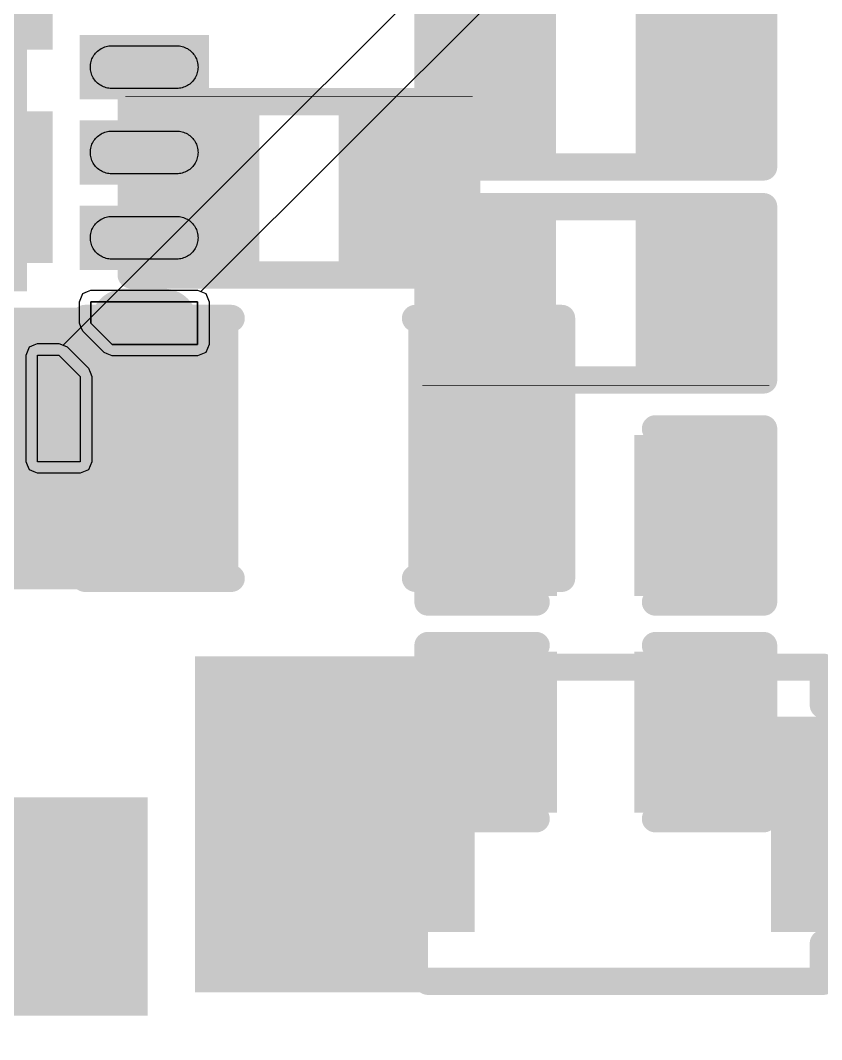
# Model space of a CAD drawing. Header units: inches. Extents: x -5 to 5450, y -4 to 5452.
# Drawn here: x 10.515 to 14.273, y 18.898 to 23.676 of the extents above; entities that cross this region are included whole.
import ezdxf

# ---------------------------------------------------------------- set-up
doc = ezdxf.new("R2010")
doc.units = ezdxf.units.IN
for name, color, linetype in [('Bottom Layer', 5, 'Continuous'), ('Bottom Overlay', 54, 'Continuous'), ('Bottom Paste', 16, 'Continuous'), ('Bottom Solder', 6, 'Continuous'), ('Top Layer', 1, 'Continuous'), ('Top Overlay', 2, 'Continuous'), ('Top Paste', 8, 'Continuous'), ('Top Solder', 216, 'Continuous')]:
    doc.layers.add(name, color=color, linetype=linetype)

# ---------------------------------------------------------------- blocks, each defined once
blk = doc.blocks.new('WQFN_30_EP_2_5_4_5__B_11')
at = {"layer": 'Bottom Layer'}
for points in [[(-0.5, 1.9474), (-0.5, 2.4524), (-0.3001, 2.4524), (-0.3001, 1.9474)], [(-0.1, 1.9474), (-0.1, 2.4524), (0.1, 2.4524), (0.1, 1.9474)], [(0.3001, 1.9474), (0.3001, 2.4524), (0.5, 2.4524), (0.5, 1.9474)]]:
    blk.add_hatch(color=5, dxfattribs=at).paths.add_polyline_path(points)
h = blk.add_hatch(color=5, dxfattribs=at)
edge = h.paths.add_edge_path()
edge.add_arc((0.8001, 2.1101), 0.06, 180, 360)
edge.add_line((0.8601, 2.1101), (0.8601, 2.2901))
edge.add_arc((0.8001, 2.2901), 0.06, 0, 180)
edge.add_line((0.7401, 2.2901), (0.7401, 2.1101))
h = blk.add_hatch(color=5, dxfattribs=at)
edge = h.paths.add_edge_path()
edge.add_arc((1.2899, 1.8001), 0.06, 270, 450)
edge.add_line((1.2899, 1.8601), (1.1099, 1.8601))
edge.add_arc((1.1099, 1.8001), 0.06, 90, 270)
edge.add_line((1.1099, 1.7401), (1.2899, 1.7401))
at = {"layer": 'Bottom Paste'}
h = blk.add_hatch(color=16, dxfattribs=at)
edge = h.paths.add_edge_path()
edge.add_arc((0.8001, 2.1101), 0.06, 180, 360)
edge.add_line((0.8601, 2.1101), (0.8601, 2.2901))
edge.add_arc((0.8001, 2.2901), 0.06, 0, 180)
edge.add_line((0.7401, 2.2901), (0.7401, 2.1101))
h = blk.add_hatch(color=16, dxfattribs=at)
edge = h.paths.add_edge_path()
edge.add_arc((1.2899, 1.8001), 0.06, 270, 450)
edge.add_line((1.2899, 1.8601), (1.1099, 1.8601))
edge.add_arc((1.1099, 1.8001), 0.06, 90, 270)
edge.add_line((1.1099, 1.7401), (1.2899, 1.7401))
at = {"layer": 'Bottom Solder'}
for points in [[(-0.5508, 1.8966), (-0.5508, 2.5032), (-0.2493, 2.5032), (-0.2493, 1.8966)], [(-0.1508, 1.8966), (-0.1508, 2.5032), (0.1508, 2.5032), (0.1508, 1.8966)], [(0.2493, 1.8966), (0.2493, 2.5032), (0.5508, 2.5032), (0.5508, 1.8966)], [(-0.6508, -1.6508), (-0.6508, 1.6508), (0.6508, 1.6508), (0.6508, -1.6508)]]:
    blk.add_hatch(color=6, dxfattribs=at).paths.add_polyline_path(points)
h = blk.add_hatch(color=6, dxfattribs=at)
edge = h.paths.add_edge_path()
edge.add_arc((0.8001, 2.1101), 0.1616, 180, 360)
edge.add_line((0.9617, 2.1101), (0.9617, 2.2901))
edge.add_arc((0.8001, 2.2901), 0.1616, 0, 180)
edge.add_line((0.6385, 2.2901), (0.6385, 2.1101))
h = blk.add_hatch(color=6, dxfattribs=at)
edge = h.paths.add_edge_path()
edge.add_arc((1.2899, 1.8001), 0.1616, 270, 450)
edge.add_line((1.2899, 1.9617), (1.1099, 1.9617))
edge.add_arc((1.1099, 1.8001), 0.1616, 90, 270)
edge.add_line((1.1099, 1.6385), (1.2899, 1.6385))
at = {"layer": 'Bottom Layer'}
for p, q in [((0.9, 2.45), (0.7, 2.45)), ((0.7, 2.45), (0.7, 1.95)), ((0.9, 2.45), (0.9, 2.45)), ((0.9, 2.05), (0.9, 2.45)), ((0.8, 1.95), (0.9, 2.05)), ((0.7, 1.95), (0.7001, 1.95)), ((0.7001, 1.95), (0.8, 1.95)), ((0.95, 1.8), (1.05, 1.9)), ((1.05, 1.9), (1.45, 1.9)), ((1.45, 1.9), (1.45, 1.9)), ((1.45, 1.9), (1.45, 1.7)), ((0.95, 1.7002), (0.95, 1.8)), ((0.95, 1.7), (0.95, 1.7002)), ((1.45, 1.7), (0.95, 1.7))]:
    blk.add_line(p, q, dxfattribs=at)
at = {"layer": 'Bottom Overlay', "const_width": 0.127}
for points in [[(1.3262, 2.3262), (1.1025, 2.3262)], [(1.3262, 2.1025), (1.3262, 2.3262)]]:
    blk.add_lwpolyline(points, dxfattribs=at)
at = {"layer": 'Bottom Overlay', "const_width": 0.0635}
for points in [[(1.0708, 2.3262, 1), (1.1343, 2.3262, 1)], [(1.2945, 2.3262, 1), (1.358, 2.3262, 1)], [(1.2945, 2.3262, 1), (1.358, 2.3262, 1)], [(1.2945, 2.1025, 1), (1.358, 2.1025, 1)]]:
    blk.add_lwpolyline(points, format="xyb", close=True, dxfattribs=at)
at = {"layer": 'Bottom Paste'}
for p, q in [((-0.4556, 2.4355), (-0.45, 2.439)), ((-0.45, 2.439), (-0.4443, 2.4421)), ((-0.4443, 2.4421), (-0.4383, 2.4448)), ((-0.4383, 2.4448), (-0.4322, 2.4471)), ((-0.4322, 2.4471), (-0.4259, 2.449)), ((-0.4259, 2.449), (-0.4196, 2.4505)), ((-0.4196, 2.4505), (-0.4131, 2.4515)), ((-0.4131, 2.4515), (-0.4066, 2.4522)), ((-0.4066, 2.4522), (-0.4001, 2.4524)), ((-0.4001, 2.4524), (-0.3935, 2.4522)), ((-0.3935, 2.4522), (-0.387, 2.4515)), ((-0.387, 2.4515), (-0.3805, 2.4505)), ((-0.3805, 2.4505), (-0.3742, 2.449)), ((-0.3742, 2.449), (-0.3679, 2.4471)), ((-0.3679, 2.4471), (-0.3618, 2.4448)), ((-0.3618, 2.4448), (-0.3558, 2.4421)), ((-0.3558, 2.4421), (-0.35, 2.439)), ((-0.35, 2.439), (-0.3445, 2.4355)), ((-0.0555, 2.4355), (-0.05, 2.439)), ((-0.05, 2.439), (-0.0442, 2.4421)), ((-0.0442, 2.4421), (-0.0383, 2.4448)), ((-0.0383, 2.4448), (-0.0322, 2.4471)), ((-0.0322, 2.4471), (-0.0259, 2.449)), ((-0.0259, 2.449), (-0.0195, 2.4505)), ((-0.0195, 2.4505), (-0.0131, 2.4515)), ((-0.0131, 2.4515), (-0.0065, 2.4522)), ((-0.0065, 2.4522), (0, 2.4524)), ((0, 2.4524), (0.0065, 2.4522)), ((0.0065, 2.4522), (0.0131, 2.4515)), ((0.0131, 2.4515), (0.0195, 2.4505)), ((0.0195, 2.4505), (0.0259, 2.449)), ((0.0259, 2.449), (0.0322, 2.4471)), ((0.0322, 2.4471), (0.0383, 2.4448)), ((0.0383, 2.4448), (0.0442, 2.4421)), ((0.0442, 2.4421), (0.05, 2.439)), ((0.05, 2.439), (0.0555, 2.4355)), ((0.3445, 2.4355), (0.3501, 2.439)), ((0.3501, 2.439), (0.3558, 2.4421)), ((0.3558, 2.4421), (0.3618, 2.4448)), ((0.3618, 2.4448), (0.3679, 2.4471)), ((0.3679, 2.4471), (0.3742, 2.449)), ((0.3742, 2.449), (0.3805, 2.4505)), ((0.3805, 2.4505), (0.387, 2.4515)), ((0.387, 2.4515), (0.3935, 2.4522)), ((0.3935, 2.4522), (0.4001, 2.4524)), ((0.4001, 2.4524), (0.4066, 2.4522)), ((0.4066, 2.4522), (0.4131, 2.4515)), ((0.4131, 2.4515), (0.4196, 2.4505)), ((0.4196, 2.4505), (0.4259, 2.449)), ((0.4259, 2.449), (0.4322, 2.4471)), ((0.4322, 2.4471), (0.4383, 2.4448)), ((0.4383, 2.4448), (0.4443, 2.4421)), ((0.4443, 2.4421), (0.4501, 2.439)), ((0.4501, 2.439), (0.4556, 2.4355)), ((0.7, 1.95), (0.7, 2.45)), ((0.7, 2.45), (0.9, 2.45)), ((0.9, 2.45), (0.9, 2.05)), ((-0.4947, 2.3846), (-0.4924, 2.3907)), ((-0.4924, 2.3907), (-0.4897, 2.3966)), ((-0.4897, 2.3966), (-0.4867, 2.4024)), ((-0.4867, 2.4024), (-0.4832, 2.4079)), ((-0.4832, 2.4079), (-0.4794, 2.4133)), ((-0.4794, 2.4133), (-0.4752, 2.4183)), ((-0.4752, 2.4183), (-0.4708, 2.4231)), ((-0.4708, 2.4231), (-0.466, 2.4276)), ((-0.466, 2.4276), (-0.4609, 2.4317)), ((-0.4609, 2.4317), (-0.4556, 2.4355)), ((-0.3445, 2.4355), (-0.3392, 2.4317)), ((-0.3392, 2.4317), (-0.3341, 2.4276)), ((-0.3341, 2.4276), (-0.3293, 2.4231)), ((-0.3293, 2.4231), (-0.3249, 2.4183)), ((-0.3249, 2.4183), (-0.3207, 2.4133)), ((-0.3207, 2.4133), (-0.3169, 2.4079)), ((-0.3169, 2.4079), (-0.3134, 2.4024)), ((-0.3134, 2.4024), (-0.3104, 2.3966)), ((-0.3104, 2.3966), (-0.3077, 2.3907)), ((-0.3077, 2.3907), (-0.3054, 2.3846)), ((-0.0947, 2.3846), (-0.0924, 2.3907)), ((-0.0924, 2.3907), (-0.0897, 2.3966)), ((-0.0897, 2.3966), (-0.0866, 2.4024)), ((-0.0866, 2.4024), (-0.0831, 2.4079)), ((-0.0831, 2.4079), (-0.0793, 2.4133)), ((-0.0793, 2.4133), (-0.0752, 2.4183)), ((-0.0752, 2.4183), (-0.0707, 2.4231)), ((-0.0707, 2.4231), (-0.0659, 2.4276)), ((-0.0659, 2.4276), (-0.0609, 2.4317)), ((-0.0609, 2.4317), (-0.0555, 2.4355)), ((0.0555, 2.4355), (0.0609, 2.4317)), ((0.0609, 2.4317), (0.0659, 2.4276)), ((0.0659, 2.4276), (0.0707, 2.4231)), ((0.0707, 2.4231), (0.0752, 2.4183)), ((0.0752, 2.4183), (0.0793, 2.4133)), ((0.0793, 2.4133), (0.0831, 2.4079)), ((0.0831, 2.4079), (0.0866, 2.4024)), ((0.0866, 2.4024), (0.0897, 2.3966)), ((0.0897, 2.3966), (0.0924, 2.3907)), ((0.0924, 2.3907), (0.0947, 2.3846)), ((0.3054, 2.3846), (0.3077, 2.3907)), ((0.3077, 2.3907), (0.3104, 2.3966)), ((0.3104, 2.3966), (0.3134, 2.4024)), ((0.3134, 2.4024), (0.3169, 2.4079)), ((0.3169, 2.4079), (0.3207, 2.4133)), ((0.3207, 2.4133), (0.3249, 2.4183)), ((0.3249, 2.4183), (0.3293, 2.4231)), ((0.3293, 2.4231), (0.3341, 2.4276)), ((0.3341, 2.4276), (0.3392, 2.4317)), ((0.3392, 2.4317), (0.3445, 2.4355)), ((0.4556, 2.4355), (0.4609, 2.4317)), ((0.4609, 2.4317), (0.466, 2.4276)), ((0.466, 2.4276), (0.4708, 2.4231)), ((0.4708, 2.4231), (0.4752, 2.4183)), ((0.4752, 2.4183), (0.4794, 2.4133)), ((0.4794, 2.4133), (0.4832, 2.4079)), ((0.4832, 2.4079), (0.4867, 2.4024)), ((0.4867, 2.4024), (0.4897, 2.3966)), ((0.4897, 2.3966), (0.4924, 2.3907)), ((0.4924, 2.3907), (0.4947, 2.3846)), ((-0.5, 2.3524), (-0.4998, 2.3589)), ((-0.5, 2.0474), (-0.5, 2.3524)), ((-0.4998, 2.3589), (-0.4992, 2.3655)), ((-0.4992, 2.3655), (-0.4981, 2.3719)), ((-0.4981, 2.3719), (-0.4966, 2.3783)), ((-0.4966, 2.3783), (-0.4947, 2.3846)), ((-0.3054, 2.3846), (-0.3035, 2.3783)), ((-0.3035, 2.3783), (-0.302, 2.3719)), ((-0.302, 2.3719), (-0.3009, 2.3655)), ((-0.3009, 2.3655), (-0.3009, 2.3655)), ((-0.3009, 2.3655), (-0.3003, 2.3589)), ((-0.3003, 2.3589), (-0.3001, 2.3524)), ((-0.3001, 2.3524), (-0.3001, 2.0474)), ((-0.1, 2.3524), (-0.0998, 2.3589)), ((-0.1, 2.0474), (-0.1, 2.3524)), ((-0.0998, 2.3589), (-0.0991, 2.3655)), ((-0.0991, 2.3655), (-0.0981, 2.3719)), ((-0.0981, 2.3719), (-0.0966, 2.3783)), ((-0.0966, 2.3783), (-0.0947, 2.3846)), ((0.0947, 2.3846), (0.0966, 2.3783)), ((0.0966, 2.3783), (0.0981, 2.3719)), ((0.0981, 2.3719), (0.0991, 2.3655)), ((0.0991, 2.3655), (0.0998, 2.3589)), ((0.0998, 2.3589), (0.1, 2.3524)), ((0.1, 2.3524), (0.1, 2.0474)), ((0.3001, 2.3524), (0.3003, 2.3589)), ((0.3001, 2.0474), (0.3001, 2.3524)), ((0.3003, 2.3589), (0.3009, 2.3655)), ((0.3009, 2.3655), (0.302, 2.3719)), ((0.302, 2.3719), (0.3035, 2.3783)), ((0.3035, 2.3783), (0.3054, 2.3846)), ((0.4947, 2.3846), (0.4966, 2.3783)), ((0.4966, 2.3783), (0.4981, 2.3719)), ((0.4981, 2.3719), (0.4992, 2.3655)), ((0.4992, 2.3655), (0.4998, 2.3589)), ((0.4998, 2.3589), (0.5, 2.3524)), ((0.5, 2.3524), (0.5, 2.0474)), ((-0.4998, 2.0409), (-0.5, 2.0474)), ((-0.4992, 2.0343), (-0.4998, 2.0409)), ((-0.4981, 2.0279), (-0.4992, 2.0343)), ((-0.4966, 2.0215), (-0.4981, 2.0279)), ((-0.4947, 2.0152), (-0.4966, 2.0215)), ((-0.4924, 2.0091), (-0.4947, 2.0152)), ((-0.4897, 2.0032), (-0.4924, 2.0091)), ((-0.3077, 2.0091), (-0.3104, 2.0032)), ((-0.3054, 2.0152), (-0.3077, 2.0091)), ((-0.3035, 2.0215), (-0.3054, 2.0152)), ((-0.302, 2.0279), (-0.3035, 2.0215)), ((-0.3009, 2.0343), (-0.302, 2.0279)), ((-0.3003, 2.0409), (-0.3009, 2.0343)), ((-0.3001, 2.0474), (-0.3003, 2.0409)), ((-0.0998, 2.0409), (-0.1, 2.0474)), ((-0.0991, 2.0343), (-0.0998, 2.0409)), ((-0.0981, 2.0279), (-0.0991, 2.0343)), ((-0.0966, 2.0215), (-0.0981, 2.0279)), ((-0.0947, 2.0152), (-0.0966, 2.0215)), ((-0.0924, 2.0091), (-0.0947, 2.0152)), ((-0.0897, 2.0032), (-0.0924, 2.0091)), ((0.0924, 2.0091), (0.0897, 2.0032)), ((0.0947, 2.0152), (0.0924, 2.0091)), ((0.0966, 2.0215), (0.0947, 2.0152)), ((0.0981, 2.0279), (0.0966, 2.0215)), ((0.0991, 2.0343), (0.0981, 2.0279)), ((0.0998, 2.0409), (0.0991, 2.0343)), ((0.1, 2.0474), (0.0998, 2.0409)), ((0.0998, 2.0409), (0.0998, 2.0409)), ((0.3003, 2.0409), (0.3001, 2.0474)), ((0.3009, 2.0343), (0.3003, 2.0409)), ((0.302, 2.0279), (0.3009, 2.0343)), ((0.3035, 2.0215), (0.302, 2.0279)), ((0.3054, 2.0152), (0.3035, 2.0215)), ((0.3077, 2.0091), (0.3054, 2.0152)), ((0.3104, 2.0032), (0.3077, 2.0091)), ((0.4924, 2.0091), (0.4897, 2.0032)), ((0.4947, 2.0152), (0.4924, 2.0091)), ((0.4966, 2.0215), (0.4947, 2.0152)), ((0.4981, 2.0279), (0.4966, 2.0215)), ((0.4992, 2.0343), (0.4981, 2.0279)), ((0.4998, 2.0409), (0.4992, 2.0343)), ((0.5, 2.0474), (0.4998, 2.0409)), ((0.4998, 2.0409), (0.4998, 2.0409)), ((0.9, 2.05), (0.8, 1.95)), ((0.9, 2.05), (0.9, 2.05)), ((-0.4867, 1.9974), (-0.4897, 2.0032)), ((-0.4832, 1.9918), (-0.4867, 1.9974)), ((-0.4794, 1.9865), (-0.4832, 1.9918)), ((-0.4752, 1.9815), (-0.4794, 1.9865)), ((-0.4708, 1.9767), (-0.4752, 1.9815)), ((-0.466, 1.9722), (-0.4708, 1.9767)), ((-0.4609, 1.9681), (-0.466, 1.9722)), ((-0.4556, 1.9643), (-0.4609, 1.9681)), ((-0.4501, 1.9608), (-0.4556, 1.9643)), ((-0.4443, 1.9577), (-0.4501, 1.9608)), ((-0.3501, 1.9608), (-0.3558, 1.9577)), ((-0.3445, 1.9643), (-0.3501, 1.9608)), ((-0.3392, 1.9681), (-0.3445, 1.9643)), ((-0.3341, 1.9722), (-0.3392, 1.9681)), ((-0.3293, 1.9767), (-0.3341, 1.9722)), ((-0.3249, 1.9815), (-0.3293, 1.9767)), ((-0.3207, 1.9865), (-0.3249, 1.9815)), ((-0.3169, 1.9918), (-0.3207, 1.9865)), ((-0.3134, 1.9974), (-0.3169, 1.9918)), ((-0.3104, 2.0032), (-0.3134, 1.9974)), ((-0.0866, 1.9974), (-0.0897, 2.0032)), ((-0.0831, 1.9918), (-0.0866, 1.9974)), ((-0.0793, 1.9865), (-0.0831, 1.9918)), ((-0.0752, 1.9815), (-0.0793, 1.9865)), ((-0.0707, 1.9767), (-0.0752, 1.9815)), ((-0.0659, 1.9722), (-0.0707, 1.9767)), ((-0.0609, 1.9681), (-0.0659, 1.9722)), ((-0.0555, 1.9643), (-0.0609, 1.9681)), ((-0.05, 1.9608), (-0.0555, 1.9643)), ((-0.0442, 1.9577), (-0.05, 1.9608)), ((0.05, 1.9608), (0.0442, 1.9577)), ((0.0555, 1.9643), (0.05, 1.9608)), ((0.0609, 1.9681), (0.0555, 1.9643)), ((0.0659, 1.9722), (0.0609, 1.9681)), ((0.0707, 1.9767), (0.0659, 1.9722)), ((0.0752, 1.9815), (0.0707, 1.9767)), ((0.0793, 1.9865), (0.0752, 1.9815)), ((0.0831, 1.9918), (0.0793, 1.9865)), ((0.0866, 1.9974), (0.0831, 1.9918)), ((0.0897, 2.0032), (0.0866, 1.9974)), ((0.3134, 1.9974), (0.3104, 2.0032)), ((0.3169, 1.9918), (0.3134, 1.9974)), ((0.3207, 1.9865), (0.3169, 1.9918)), ((0.3249, 1.9815), (0.3207, 1.9865)), ((0.3293, 1.9767), (0.3249, 1.9815)), ((0.3341, 1.9722), (0.3293, 1.9767)), ((0.3392, 1.9681), (0.3341, 1.9722)), ((0.3445, 1.9643), (0.3392, 1.9681)), ((0.35, 1.9608), (0.3445, 1.9643)), ((0.3558, 1.9577), (0.35, 1.9608)), ((0.45, 1.9608), (0.4443, 1.9577)), ((0.4556, 1.9643), (0.45, 1.9608)), ((0.4609, 1.9681), (0.4556, 1.9643)), ((0.466, 1.9722), (0.4609, 1.9681)), ((0.4708, 1.9767), (0.466, 1.9722)), ((0.4752, 1.9815), (0.4708, 1.9767)), ((0.4794, 1.9865), (0.4752, 1.9815)), ((0.4832, 1.9918), (0.4794, 1.9865)), ((0.4867, 1.9974), (0.4832, 1.9918)), ((0.4897, 2.0032), (0.4867, 1.9974)), ((-0.4383, 1.955), (-0.4443, 1.9577)), ((-0.4322, 1.9527), (-0.4383, 1.955)), ((-0.4259, 1.9508), (-0.4322, 1.9527)), ((-0.4196, 1.9493), (-0.4259, 1.9508)), ((-0.4131, 1.9483), (-0.4196, 1.9493)), ((-0.4066, 1.9476), (-0.4131, 1.9483)), ((-0.4001, 1.9474), (-0.4066, 1.9476)), ((-0.3935, 1.9476), (-0.4001, 1.9474)), ((-0.387, 1.9483), (-0.3935, 1.9476)), ((-0.3805, 1.9493), (-0.387, 1.9483)), ((-0.3742, 1.9508), (-0.3805, 1.9493)), ((-0.3679, 1.9527), (-0.3742, 1.9508)), ((-0.3618, 1.955), (-0.3679, 1.9527)), ((-0.3558, 1.9577), (-0.3618, 1.955)), ((-0.0383, 1.955), (-0.0442, 1.9577)), ((-0.0322, 1.9527), (-0.0383, 1.955)), ((-0.0259, 1.9508), (-0.0322, 1.9527)), ((-0.0195, 1.9493), (-0.0259, 1.9508)), ((-0.0131, 1.9483), (-0.0195, 1.9493)), ((-0.0065, 1.9476), (-0.0131, 1.9483)), ((0, 1.9474), (-0.0065, 1.9476)), ((0.0065, 1.9476), (0, 1.9474)), ((0.0131, 1.9483), (0.0065, 1.9476)), ((0.0195, 1.9493), (0.0131, 1.9483)), ((0.0259, 1.9508), (0.0195, 1.9493)), ((0.0322, 1.9527), (0.0259, 1.9508)), ((0.0383, 1.955), (0.0322, 1.9527)), ((0.0442, 1.9577), (0.0383, 1.955)), ((0.3618, 1.955), (0.3558, 1.9577)), ((0.3679, 1.9527), (0.3618, 1.955)), ((0.3742, 1.9508), (0.3679, 1.9527)), ((0.3805, 1.9493), (0.3742, 1.9508)), ((0.387, 1.9483), (0.3805, 1.9493)), ((0.3935, 1.9476), (0.387, 1.9483)), ((0.4001, 1.9474), (0.3935, 1.9476)), ((0.4066, 1.9476), (0.4001, 1.9474)), ((0.4131, 1.9483), (0.4066, 1.9476)), ((0.4196, 1.9493), (0.4131, 1.9483)), ((0.4259, 1.9508), (0.4196, 1.9493)), ((0.4322, 1.9527), (0.4259, 1.9508)), ((0.4383, 1.955), (0.4322, 1.9527)), ((0.4443, 1.9577), (0.4383, 1.955)), ((0.7001, 1.95), (0.7, 1.95)), ((0.8, 1.95), (0.7001, 1.95)), ((0.95, 1.8), (1.05, 1.9)), ((1.05, 1.9), (1.05, 1.9)), ((1.05, 1.9), (1.45, 1.9)), ((1.45, 1.9), (1.45, 1.7)), ((0.95, 1.7002), (0.95, 1.8)), ((0.95, 1.7), (0.95, 1.7002)), ((1.45, 1.7), (0.95, 1.7))]:
    blk.add_line(p, q, dxfattribs=at)
at = {"layer": 'Bottom Solder'}
for p, q in [((0.6524, 2.4659), (-5429.1781, 5440.9755)), ((0.9041, 1.8197), (-5429.1781, 5440.9755)), ((0.6524, 2.4659), (0.6617, 2.4883)), ((0.6617, 2.4883), (0.6841, 2.4976)), ((0.6617, 2.4883), (0.6617, 2.4883)), ((0.6617, 2.4883), (0.6617, 2.4883)), ((0.6841, 2.4976), (0.7, 2.5041)), ((0.7, 2.5041), (0.7, 2.5041)), ((0.7, 2.5041), (0.7, 2.5041)), ((0.7, 2.5041), (0.9, 2.5041)), ((0.9, 2.5041), (0.9383, 2.4883)), ((0.9383, 2.4883), (0.9541, 2.45)), ((0.6459, 2.45), (0.6524, 2.4659)), ((0.6459, 1.95), (0.6459, 2.45)), ((0.6459, 2.45), (0.6459, 2.45)), ((0.6459, 2.45), (0.6459, 2.45)), ((0.9541, 2.45), (0.9541, 2.05)), ((0.9383, 2.0117), (0.8383, 1.9117)), ((0.9445, 2.0268), (0.9383, 2.0117)), ((0.9383, 2.0117), (0.9383, 2.0117)), ((0.9383, 2.0117), (0.9383, 2.0117)), ((0.9383, 2.0117), (0.9383, 2.0117)), ((0.9541, 2.05), (0.9445, 2.0268)), ((0.6525, 1.9342), (0.6459, 1.95)), ((0.6617, 1.9117), (0.6525, 1.9342)), ((0.6842, 1.9024), (0.6617, 1.9117)), ((0.6617, 1.9117), (0.6617, 1.9117)), ((0.6617, 1.9117), (0.6617, 1.9117)), ((0.8383, 1.9117), (0.818, 1.9033)), ((0.8383, 1.9117), (0.8383, 1.9117)), ((0.8383, 1.9117), (0.8383, 1.9117)), ((0.9118, 1.8383), (1.0117, 1.9383)), ((1.0117, 1.9383), (1.0303, 1.946)), ((1.0117, 1.9383), (1.0117, 1.9383)), ((1.0117, 1.9383), (1.0117, 1.9383)), ((1.0303, 1.946), (1.05, 1.9541)), ((1.05, 1.9541), (1.05, 1.9541)), ((1.05, 1.9541), (1.05, 1.9541)), ((1.05, 1.9541), (1.45, 1.9541)), ((1.45, 1.9541), (1.4883, 1.9383)), ((1.4883, 1.9383), (1.5041, 1.9)), ((0.7, 1.8959), (0.6842, 1.9024)), ((0.7001, 1.8959), (0.7, 1.8959)), ((0.8, 1.8959), (0.7001, 1.8959)), ((0.8001, 1.8959), (0.8, 1.8959)), ((0.818, 1.9033), (0.8001, 1.8959)), ((0.8001, 1.8959), (0.8001, 1.8959)), ((1.5041, 1.9), (1.5041, 1.7)), ((0.8959, 1.8), (0.9041, 1.8197)), ((0.9041, 1.8197), (0.9118, 1.8383)), ((0.8959, 1.7), (0.8959, 1.8)), ((0.9025, 1.6842), (0.8959, 1.7)), ((0.9118, 1.6617), (0.9025, 1.6842)), ((1.4975, 1.6841), (1.4883, 1.6617)), ((1.5041, 1.7), (1.4975, 1.6841)), ((1.5041, 1.7), (1.5041, 1.7)), ((1.5041, 1.7), (1.5041, 1.7)), ((0.9342, 1.6525), (0.9118, 1.6617)), ((0.9118, 1.6617), (0.9118, 1.6617)), ((0.9118, 1.6617), (0.9118, 1.6617)), ((0.95, 1.6459), (0.9342, 1.6525)), ((1.45, 1.6458), (0.95, 1.6459)), ((1.4658, 1.6524), (1.45, 1.6458)), ((1.45, 1.6458), (1.45, 1.6458)), ((1.45, 1.6458), (1.45, 1.6458)), ((1.4883, 1.6617), (1.4658, 1.6524)), ((1.4883, 1.6617), (1.4883, 1.6617)), ((1.4883, 1.6617), (1.4883, 1.6617))]:
    blk.add_line(p, q, dxfattribs=at)
blk = doc.blocks.new('R___0402_B_38')
at = {"layer": 'Bottom Layer'}
for points in [[(-0.2413, 0.3175), (-0.2413, -0.3175), (-0.6985, -0.3175), (-0.6985, 0.3175)], [(0.6985, 0.3175), (0.6985, -0.3175), (0.2413, -0.3175), (0.2413, 0.3175)]]:
    blk.add_hatch(color=5, dxfattribs=at).paths.add_polyline_path(points)
at = {"layer": 'Bottom Paste'}
for points in [[(-0.2413, 0.3175), (-0.2413, -0.3175), (-0.6985, -0.3175), (-0.6985, 0.3175)], [(0.6985, 0.3175), (0.6985, -0.3175), (0.2413, -0.3175), (0.2413, 0.3175)]]:
    blk.add_hatch(color=16, dxfattribs=at).paths.add_polyline_path(points)
at = {"layer": 'Bottom Solder'}
for points in [[(-0.1863, 0.3725), (-0.1863, -0.3725), (-0.7535, -0.3725), (-0.7535, 0.3725)], [(0.7535, 0.3725), (0.7535, -0.3725), (0.1863, -0.3725), (0.1863, 0.3725)]]:
    blk.add_hatch(color=6, dxfattribs=at).paths.add_polyline_path(points)
at = {"layer": 'Bottom Overlay'}
for points, const_width in [([(0.7874, 0.4064), (-0.7874, 0.4064)], 0.127), ([(-0.7874, 0.4064), (-0.7874, -0.4064)], 0.127), ([(0.8128, 0.4318), (-0.8128, 0.4318)], 0.00323), ([(0.7874, 0.4064), (0.7874, -0.4064)], 0.127), ([(0.7874, -0.4064), (-0.7874, -0.4064)], 0.127)]:
    blk.add_lwpolyline(points, dxfattribs=dict(at, const_width=const_width))
for points, const_width in [([(-0.8191, 0.4064, 1), (-0.7556, 0.4064, 1)], 0.0635), ([(-0.8191, 0.4064, 1), (-0.7556, 0.4064, 1)], 0.0635), ([(-0.8136, 0.4318, 1), (-0.812, 0.4318, 1)], 0.00161), ([(0.7556, 0.4064, 1), (0.8191, 0.4064, 1)], 0.0635), ([(0.7556, 0.4064, 1), (0.8191, 0.4064, 1)], 0.0635), ([(0.812, 0.4318, 1), (0.8136, 0.4318, 1)], 0.00161), ([(-0.8191, -0.4064, 1), (-0.7556, -0.4064, 1)], 0.0635), ([(-0.8191, -0.4064, 1), (-0.7556, -0.4064, 1)], 0.0635), ([(0.7556, -0.4064, 1), (0.8191, -0.4064, 1)], 0.0635), ([(0.7556, -0.4064, 1), (0.8191, -0.4064, 1)], 0.0635)]:
    blk.add_lwpolyline(points, format="xyb", close=True, dxfattribs=dict(at, const_width=const_width))
blk = doc.blocks.new('R___0402_B_50')
at = {"layer": 'Bottom Layer'}
for points in [[(-0.2413, 0.3175), (-0.2413, -0.3175), (-0.6985, -0.3175), (-0.6985, 0.3175)], [(0.6985, 0.3175), (0.6985, -0.3175), (0.2413, -0.3175), (0.2413, 0.3175)]]:
    blk.add_hatch(color=5, dxfattribs=at).paths.add_polyline_path(points)
at = {"layer": 'Bottom Paste'}
for points in [[(-0.2413, 0.3175), (-0.2413, -0.3175), (-0.6985, -0.3175), (-0.6985, 0.3175)], [(0.6985, 0.3175), (0.6985, -0.3175), (0.2413, -0.3175), (0.2413, 0.3175)]]:
    blk.add_hatch(color=16, dxfattribs=at).paths.add_polyline_path(points)
at = {"layer": 'Bottom Solder'}
for points in [[(-0.1863, 0.3725), (-0.1863, -0.3725), (-0.7535, -0.3725), (-0.7535, 0.3725)], [(0.7535, 0.3725), (0.7535, -0.3725), (0.1863, -0.3725), (0.1863, 0.3725)]]:
    blk.add_hatch(color=6, dxfattribs=at).paths.add_polyline_path(points)
at = {"layer": 'Bottom Overlay'}
for points, const_width in [([(-0.7874, 0.4064), (0.7874, 0.4064)], 0.127), ([(-0.7874, -0.4064), (-0.7874, 0.4064)], 0.127), ([(-0.8128, 0.4318), (0.8128, 0.4318)], 0.00323), ([(0.7874, -0.4064), (0.7874, 0.4064)], 0.127), ([(-0.7874, -0.4064), (0.7874, -0.4064)], 0.127)]:
    blk.add_lwpolyline(points, dxfattribs=dict(at, const_width=const_width))
for points, const_width in [([(-0.8191, 0.4064, 1), (-0.7556, 0.4064, 1)], 0.0635), ([(-0.8191, 0.4064, 1), (-0.7556, 0.4064, 1)], 0.0635), ([(-0.8136, 0.4318, 1), (-0.812, 0.4318, 1)], 0.00161), ([(0.7556, 0.4064, 1), (0.8191, 0.4064, 1)], 0.0635), ([(0.7556, 0.4064, 1), (0.8191, 0.4064, 1)], 0.0635), ([(0.812, 0.4318, 1), (0.8136, 0.4318, 1)], 0.00161), ([(-0.8191, -0.4064, 1), (-0.7556, -0.4064, 1)], 0.0635), ([(-0.8191, -0.4064, 1), (-0.7556, -0.4064, 1)], 0.0635), ([(0.7556, -0.4064, 1), (0.8191, -0.4064, 1)], 0.0635), ([(0.7556, -0.4064, 1), (0.8191, -0.4064, 1)], 0.0635)]:
    blk.add_lwpolyline(points, format="xyb", close=True, dxfattribs=dict(at, const_width=const_width))
blk = doc.blocks.new('R___0402_85')
at = {"layer": 'Top Layer'}
for points in [[(-0.6985, -0.3175), (-0.6985, 0.3175), (-0.2413, 0.3175), (-0.2413, -0.3175)], [(0.2413, -0.3175), (0.2413, 0.3175), (0.6985, 0.3175), (0.6985, -0.3175)]]:
    blk.add_hatch(color=1, dxfattribs=at).paths.add_polyline_path(points)
at = {"layer": 'Top Paste'}
for points in [[(-0.6985, -0.3175), (-0.6985, 0.3175), (-0.2413, 0.3175), (-0.2413, -0.3175)], [(0.2413, -0.3175), (0.2413, 0.3175), (0.6985, 0.3175), (0.6985, -0.3175)]]:
    blk.add_hatch(color=8, dxfattribs=at).paths.add_polyline_path(points)
at = {"layer": 'Top Solder'}
for points in [[(-0.7535, -0.3725), (-0.7535, 0.3725), (-0.1863, 0.3725), (-0.1863, -0.3725)], [(0.1863, -0.3725), (0.1863, 0.3725), (0.7535, 0.3725), (0.7535, -0.3725)]]:
    blk.add_hatch(color=216, dxfattribs=at).paths.add_polyline_path(points)
at = {"layer": 'Top Overlay'}
for points, const_width in [([(-0.7874, 0.4064), (-0.7874, -0.4064)], 0.127), ([(0.7874, 0.4064), (-0.7874, 0.4064)], 0.127), ([(0.7874, 0.4064), (0.7874, -0.4064)], 0.127), ([(0.7874, -0.4064), (-0.7874, -0.4064)], 0.127), ([(0.8128, -0.4318), (-0.8128, -0.4318)], 0.00323)]:
    blk.add_lwpolyline(points, dxfattribs=dict(at, const_width=const_width))
for points, const_width in [([(-0.8191, 0.4064, 1), (-0.7556, 0.4064, 1)], 0.0635), ([(-0.8191, 0.4064, 1), (-0.7556, 0.4064, 1)], 0.0635), ([(0.7556, 0.4064, 1), (0.8191, 0.4064, 1)], 0.0635), ([(0.7556, 0.4064, 1), (0.8191, 0.4064, 1)], 0.0635), ([(-0.8191, -0.4064, 1), (-0.7556, -0.4064, 1)], 0.0635), ([(-0.8191, -0.4064, 1), (-0.7556, -0.4064, 1)], 0.0635), ([(0.7556, -0.4064, 1), (0.8191, -0.4064, 1)], 0.0635), ([(0.7556, -0.4064, 1), (0.8191, -0.4064, 1)], 0.0635), ([(-0.8136, -0.4318, 1), (-0.812, -0.4318, 1)], 0.00161), ([(0.812, -0.4318, 1), (0.8136, -0.4318, 1)], 0.00161)]:
    blk.add_lwpolyline(points, format="xyb", close=True, dxfattribs=dict(at, const_width=const_width))
blk = doc.blocks.new('6_TSOP__93')
at = {"layer": 'Top Layer'}
for points in [[(-0.813, 1.255), (-0.813, 0.747), (-1.512, 0.747), (-1.512, 1.255)], [(1.512, 1.255), (1.512, 0.747), (0.813, 0.747), (0.813, 1.255)], [(-0.813, 0.254), (-0.813, -0.254), (-1.512, -0.254), (-1.512, 0.254)], [(1.512, 0.254), (1.512, -0.254), (0.813, -0.254), (0.813, 0.254)], [(-0.813, -0.747), (-0.813, -1.255), (-1.512, -1.255), (-1.512, -0.747)], [(1.512, -0.747), (1.512, -1.255), (0.813, -1.255), (0.813, -0.747)]]:
    blk.add_hatch(color=1, dxfattribs=at).paths.add_polyline_path(points)
at = {"layer": 'Top Paste'}
for points in [[(-0.813, 1.255), (-0.813, 0.747), (-1.512, 0.747), (-1.512, 1.255)], [(1.512, 1.255), (1.512, 0.747), (0.813, 0.747), (0.813, 1.255)], [(-0.813, 0.254), (-0.813, -0.254), (-1.512, -0.254), (-1.512, 0.254)], [(1.512, 0.254), (1.512, -0.254), (0.813, -0.254), (0.813, 0.254)], [(-0.813, -0.747), (-0.813, -1.255), (-1.512, -1.255), (-1.512, -0.747)], [(1.512, -0.747), (1.512, -1.255), (0.813, -1.255), (0.813, -0.747)]]:
    blk.add_hatch(color=8, dxfattribs=at).paths.add_polyline_path(points)
at = {"layer": 'Top Solder'}
for points in [[(-0.7114, 1.3566), (-0.7114, 0.6454), (-1.6136, 0.6454), (-1.6136, 1.3566)], [(1.6136, 1.3566), (1.6136, 0.6454), (0.7114, 0.6454), (0.7114, 1.3566)], [(-0.7114, 0.3556), (-0.7114, -0.3556), (-1.6136, -0.3556), (-1.6136, 0.3556)], [(1.6136, 0.3556), (1.6136, -0.3556), (0.7114, -0.3556), (0.7114, 0.3556)], [(-0.7114, -0.6454), (-0.7114, -1.3566), (-1.6136, -1.3566), (-1.6136, -0.6454)], [(1.6136, -0.6454), (1.6136, -1.3566), (0.7114, -1.3566), (0.7114, -0.6454)]]:
    blk.add_hatch(color=216, dxfattribs=at).paths.add_polyline_path(points)
at = {"layer": 'Top Overlay', "const_width": 0.127}
for points in [[(-0.6996, 1.5488), (0.7112, 1.5494)], [(-0.6996, 1.3716), (-0.6996, 1.5488)], [(0.7112, 1.3722), (0.7112, 1.5494)], [(-1.8034, 0.889), (-1.8034, 1.143)], [(-1.8034, 1.143), (-1.6764, 1.016)], [(-1.8034, 0.889), (-1.6764, 1.016)], [(-0.6996, -1.5488), (-0.6996, -1.3716)], [(0.7112, -1.5494), (0.7112, -1.3722)], [(-0.6996, -1.5488), (0.7112, -1.5494)]]:
    blk.add_lwpolyline(points, dxfattribs=at)
at = {"layer": 'Top Overlay', "const_width": 0.0635}
for points in [[(-0.7313, 1.5488, 1), (-0.6678, 1.5488, 1)], [(-0.7313, 1.5488, 1), (-0.6678, 1.5488, 1)], [(0.6794, 1.5494, 1), (0.7429, 1.5494, 1)], [(0.6794, 1.5494, 1), (0.7429, 1.5494, 1)], [(-0.7313, 1.3716, 1), (-0.6678, 1.3716, 1)], [(0.6794, 1.3722, 1), (0.7429, 1.3722, 1)], [(-1.8352, 1.143, 1), (-1.7716, 1.143, 1)], [(-1.8352, 1.143, 1), (-1.7716, 1.143, 1)], [(-1.7082, 1.016, 1), (-1.6446, 1.016, 1)], [(-1.7082, 1.016, 1), (-1.6446, 1.016, 1)], [(-1.8352, 0.889, 1), (-1.7716, 0.889, 1)], [(-1.8352, 0.889, 1), (-1.7716, 0.889, 1)], [(-0.7313, -1.3716, 1), (-0.6678, -1.3716, 1)], [(0.6794, -1.3722, 1), (0.7429, -1.3722, 1)], [(-0.7313, -1.5488, 1), (-0.6678, -1.5488, 1)], [(-0.7313, -1.5488, 1), (-0.6678, -1.5488, 1)], [(0.6794, -1.5494, 1), (0.7429, -1.5494, 1)], [(0.6794, -1.5494, 1), (0.7429, -1.5494, 1)]]:
    blk.add_lwpolyline(points, format="xyb", close=True, dxfattribs=at)
blk = doc.blocks.new('SOT_23_97')
at = {"layer": 'Top Layer'}
for points in [[(-0.41, 1.46), (0.41, 1.46), (0.41, 0.54), (-0.41, 0.54)], [(-1.36, -0.54), (-0.54, -0.54), (-0.54, -1.46), (-1.36, -1.46)], [(0.54, -0.54), (1.36, -0.54), (1.36, -1.46), (0.54, -1.46)]]:
    blk.add_hatch(color=1, dxfattribs=at).paths.add_polyline_path(points)
at = {"layer": 'Top Paste'}
for points in [[(-0.41, 1.46), (0.41, 1.46), (0.41, 0.54), (-0.41, 0.54)], [(-1.36, -0.54), (-0.54, -0.54), (-0.54, -1.46), (-1.36, -1.46)], [(0.54, -0.54), (1.36, -0.54), (1.36, -1.46), (0.54, -1.46)]]:
    blk.add_hatch(color=8, dxfattribs=at).paths.add_polyline_path(points)
at = {"layer": 'Top Solder'}
for points in [[(-0.5116, 1.5616), (0.5116, 1.5616), (0.5116, 0.4384), (-0.5116, 0.4384)], [(-1.4616, -0.4384), (-0.4384, -0.4384), (-0.4384, -1.5616), (-1.4616, -1.5616)], [(0.4384, -0.4384), (1.4616, -0.4384), (1.4616, -1.5616), (0.4384, -1.5616)]]:
    blk.add_hatch(color=216, dxfattribs=at).paths.add_polyline_path(points)
at = {"layer": 'Top Overlay', "const_width": 0.127}
for points in [[(-1.5494, 0.8128), (-0.5588, 0.8128)], [(-1.5494, 0.8128), (-1.5494, -0.5842)], [(0.5588, 0.8128), (1.5494, 0.8128)], [(1.5494, 0.8128), (1.5494, -0.5842)], [(-0.3302, -0.7874), (0.3302, -0.7874)], [(-1.6764, -1.0414), (-1.6764, -1.2954)], [(-1.6764, -1.0414), (-1.5494, -1.1684)], [(-1.5494, -1.1684), (-1.6764, -1.2954)]]:
    blk.add_lwpolyline(points, dxfattribs=at)
at = {"layer": 'Top Overlay', "const_width": 0.0635}
for points in [[(-1.5812, 0.8128, 1), (-1.5176, 0.8128, 1)], [(-1.5812, 0.8128, 1), (-1.5176, 0.8128, 1)], [(-0.5905, 0.8128, 1), (-0.5271, 0.8128, 1)], [(0.5271, 0.8128, 1), (0.5905, 0.8128, 1)], [(1.5176, 0.8128, 1), (1.5812, 0.8128, 1)], [(1.5176, 0.8128, 1), (1.5812, 0.8128, 1)], [(-1.5812, -0.5842, 1), (-1.5176, -0.5842, 1)], [(1.5176, -0.5842, 1), (1.5812, -0.5842, 1)], [(-0.3619, -0.7874, 1), (-0.2984, -0.7874, 1)], [(0.2984, -0.7874, 1), (0.3619, -0.7874, 1)], [(-1.7082, -1.0414, 1), (-1.6446, -1.0414, 1)], [(-1.7082, -1.0414, 1), (-1.6446, -1.0414, 1)], [(-1.5812, -1.1684, 1), (-1.5176, -1.1684, 1)], [(-1.5812, -1.1684, 1), (-1.5176, -1.1684, 1)], [(-1.7082, -1.2954, 1), (-1.6446, -1.2954, 1)], [(-1.7082, -1.2954, 1), (-1.6446, -1.2954, 1)]]:
    blk.add_lwpolyline(points, format="xyb", close=True, dxfattribs=at)
blk = doc.blocks.new('LED_0603_141')
at = {"layer": 'Top Layer'}
for points in [[(-1, 0.5), (-0.5, 0.5), (-0.5, -0.5), (-1, -0.5)], [(0.5, 0.5), (1, 0.5), (1, -0.5), (0.5, -0.5)]]:
    blk.add_hatch(color=1, dxfattribs=at).paths.add_polyline_path(points)
at = {"layer": 'Top Overlay'}
blk.add_hatch(color=2, dxfattribs=at).paths.add_polyline_path([(1.1175, -0.6604), (1.7525, -0.6604), (1.7525, 0.6604), (1.1175, 0.6604)])
at = {"layer": 'Top Paste'}
for points in [[(-1, 0.5), (-0.5, 0.5), (-0.5, -0.5), (-1, -0.5)], [(0.5, 0.5), (1, 0.5), (1, -0.5), (0.5, -0.5)]]:
    blk.add_hatch(color=8, dxfattribs=at).paths.add_polyline_path(points)
at = {"layer": 'Top Solder'}
for points in [[(-1.1016, 0.6016), (-0.3984, 0.6016), (-0.3984, -0.6016), (-1.1016, -0.6016)], [(0.3984, 0.6016), (1.1016, 0.6016), (1.1016, -0.6016), (0.3984, -0.6016)]]:
    blk.add_hatch(color=216, dxfattribs=at).paths.add_polyline_path(points)
at = {"layer": 'Top Overlay', "const_width": 0.127}
for points in [[(-0.4318, 0.6096), (-1.1176, 0.6096)], [(-1.1176, 0.6096), (-1.1176, -0.6096)], [(1.1176, 0.6096), (0.4318, 0.6096)], [(1.1176, 0.6096), (1.1176, -0.6096)], [(-0.4318, -0.6096), (-1.1176, -0.6096)], [(1.1176, -0.6096), (0.4318, -0.6096)]]:
    blk.add_lwpolyline(points, dxfattribs=at)
at = {"layer": 'Top Overlay', "const_width": 0.0635}
for points in [[(-1.1494, 0.6096, 1), (-1.0858, 0.6096, 1)], [(-1.1494, 0.6096, 1), (-1.0858, 0.6096, 1)], [(-0.4636, 0.6096, 1), (-0.4001, 0.6096, 1)], [(0.4001, 0.6096, 1), (0.4636, 0.6096, 1)], [(1.0859, 0.6096, 1), (1.1494, 0.6096, 1)], [(1.0859, 0.6096, 1), (1.1494, 0.6096, 1)], [(-1.1494, -0.6096, 1), (-1.0858, -0.6096, 1)], [(-1.1494, -0.6096, 1), (-1.0858, -0.6096, 1)], [(-0.4636, -0.6096, 1), (-0.4001, -0.6096, 1)], [(0.4001, -0.6096, 1), (0.4636, -0.6096, 1)], [(1.0859, -0.6096, 1), (1.1494, -0.6096, 1)], [(1.0859, -0.6096, 1), (1.1494, -0.6096, 1)]]:
    blk.add_lwpolyline(points, format="xyb", close=True, dxfattribs=at)
blk = doc.blocks.new('SOD_323_170')
at = {"layer": 'Top Layer'}
for points in [[(-0.75, -0.45), (-1.55, -0.45), (-1.55, 0.45), (-0.75, 0.45)], [(1.55, -0.45), (0.75, -0.45), (0.75, 0.45), (1.55, 0.45)]]:
    blk.add_hatch(color=1, dxfattribs=at).paths.add_polyline_path(points)
at = {"layer": 'Top Overlay'}
for points in [[(-2.0067, 0.4828), (-0.9145, 0.4828), (-0.9145, 0.7876), (-2.0067, 0.7876)], [(-2.0067, -0.5078), (-1.5749, -0.5078), (-1.5749, 0.5082), (-2.0067, 0.5082)], [(-2.0067, -0.7872), (-0.9145, -0.7872), (-0.9145, -0.4824), (-2.0067, -0.4824)]]:
    blk.add_hatch(color=2, dxfattribs=at).paths.add_polyline_path(points)
at = {"layer": 'Top Paste'}
for points in [[(-0.75, -0.45), (-1.55, -0.45), (-1.55, 0.45), (-0.75, 0.45)], [(1.55, -0.45), (0.75, -0.45), (0.75, 0.45), (1.55, 0.45)]]:
    blk.add_hatch(color=8, dxfattribs=at).paths.add_polyline_path(points)
at = {"layer": 'Top Solder'}
for points in [[(-0.695, -0.505), (-1.605, -0.505), (-1.605, 0.505), (-0.695, 0.505)], [(1.605, -0.505), (0.695, -0.505), (0.695, 0.505), (1.605, 0.505)]]:
    blk.add_hatch(color=216, dxfattribs=at).paths.add_polyline_path(points)
at = {"layer": 'Top Overlay', "const_width": 0.127}
for points in [[(-0.9144, 0.7366), (0.9398, 0.7366)], [(0.9398, 0.5588), (0.9398, 0.7366)], [(0.9398, -0.7366), (0.9398, -0.5588)], [(-0.9144, -0.7366), (0.9398, -0.7366)]]:
    blk.add_lwpolyline(points, dxfattribs=at)
at = {"layer": 'Top Overlay', "const_width": 0.0635}
for points in [[(-0.9461, 0.7366, 1), (-0.8827, 0.7366, 1)], [(0.908, 0.7366, 1), (0.9715, 0.7366, 1)], [(0.908, 0.7366, 1), (0.9715, 0.7366, 1)], [(0.908, 0.5588, 1), (0.9715, 0.5588, 1)], [(0.908, -0.5588, 1), (0.9715, -0.5588, 1)], [(-0.9461, -0.7366, 1), (-0.8827, -0.7366, 1)], [(0.908, -0.7366, 1), (0.9715, -0.7366, 1)], [(0.908, -0.7366, 1), (0.9715, -0.7366, 1)]]:
    blk.add_lwpolyline(points, format="xyb", close=True, dxfattribs=at)
blk = doc.blocks.new('C___0402_B_226')
at = {"layer": 'Bottom Layer'}
for points in [[(-0.2413, 0.3175), (-0.2413, -0.3175), (-0.6985, -0.3175), (-0.6985, 0.3175)], [(0.6985, 0.3175), (0.6985, -0.3175), (0.2413, -0.3175), (0.2413, 0.3175)]]:
    blk.add_hatch(color=5, dxfattribs=at).paths.add_polyline_path(points)
at = {"layer": 'Bottom Paste'}
for points in [[(-0.2413, 0.3175), (-0.2413, -0.3175), (-0.6985, -0.3175), (-0.6985, 0.3175)], [(0.6985, 0.3175), (0.6985, -0.3175), (0.2413, -0.3175), (0.2413, 0.3175)]]:
    blk.add_hatch(color=16, dxfattribs=at).paths.add_polyline_path(points)
at = {"layer": 'Bottom Solder'}
for points in [[(-0.1813, 0.3775), (-0.1813, -0.3775), (-0.7585, -0.3775), (-0.7585, 0.3775)], [(0.7585, 0.3775), (0.7585, -0.3775), (0.1813, -0.3775), (0.1813, 0.3775)]]:
    blk.add_hatch(color=6, dxfattribs=at).paths.add_polyline_path(points)
at = {"layer": 'Bottom Overlay', "const_width": 0.127}
for points in [[(-0.2794, 0.4064), (-0.7874, 0.4064)], [(-0.7874, 0.4064), (-0.7874, -0.4064)], [(0.7874, 0.4064), (0.2794, 0.4064)], [(0.7874, 0.4064), (0.7874, -0.4064)], [(-0.2794, -0.4064), (-0.7874, -0.4064)], [(0.7874, -0.4064), (0.2794, -0.4064)]]:
    blk.add_lwpolyline(points, dxfattribs=at)
at = {"layer": 'Bottom Overlay', "const_width": 0.0635}
for points in [[(-0.8191, 0.4064, 1), (-0.7556, 0.4064, 1)], [(-0.8191, 0.4064, 1), (-0.7556, 0.4064, 1)], [(-0.3111, 0.4064, 1), (-0.2477, 0.4064, 1)], [(0.2477, 0.4064, 1), (0.3111, 0.4064, 1)], [(0.7556, 0.4064, 1), (0.8191, 0.4064, 1)], [(0.7556, 0.4064, 1), (0.8191, 0.4064, 1)], [(-0.8191, -0.4064, 1), (-0.7556, -0.4064, 1)], [(-0.8191, -0.4064, 1), (-0.7556, -0.4064, 1)], [(-0.3111, -0.4064, 1), (-0.2477, -0.4064, 1)], [(0.2477, -0.4064, 1), (0.3111, -0.4064, 1)], [(0.7556, -0.4064, 1), (0.8191, -0.4064, 1)], [(0.7556, -0.4064, 1), (0.8191, -0.4064, 1)]]:
    blk.add_lwpolyline(points, format="xyb", close=True, dxfattribs=at)
blk = doc.blocks.new('C___0402_B_230')
at = {"layer": 'Bottom Layer'}
for points in [[(-0.2413, 0.3175), (-0.2413, -0.3175), (-0.6985, -0.3175), (-0.6985, 0.3175)], [(0.6985, 0.3175), (0.6985, -0.3175), (0.2413, -0.3175), (0.2413, 0.3175)]]:
    blk.add_hatch(color=5, dxfattribs=at).paths.add_polyline_path(points)
at = {"layer": 'Bottom Paste'}
for points in [[(-0.2413, 0.3175), (-0.2413, -0.3175), (-0.6985, -0.3175), (-0.6985, 0.3175)], [(0.6985, 0.3175), (0.6985, -0.3175), (0.2413, -0.3175), (0.2413, 0.3175)]]:
    blk.add_hatch(color=16, dxfattribs=at).paths.add_polyline_path(points)
at = {"layer": 'Bottom Solder'}
for points in [[(-0.1813, 0.3775), (-0.1813, -0.3775), (-0.7585, -0.3775), (-0.7585, 0.3775)], [(0.7585, 0.3775), (0.7585, -0.3775), (0.1813, -0.3775), (0.1813, 0.3775)]]:
    blk.add_hatch(color=6, dxfattribs=at).paths.add_polyline_path(points)
at = {"layer": 'Bottom Overlay', "const_width": 0.127}
for points in [[(-0.2794, 0.4064), (-0.7874, 0.4064)], [(-0.7874, 0.4064), (-0.7874, -0.4064)], [(0.7874, 0.4064), (0.2794, 0.4064)], [(0.7874, 0.4064), (0.7874, -0.4064)], [(-0.2794, -0.4064), (-0.7874, -0.4064)], [(0.7874, -0.4064), (0.2794, -0.4064)]]:
    blk.add_lwpolyline(points, dxfattribs=at)
at = {"layer": 'Bottom Overlay', "const_width": 0.0635}
for points in [[(-0.8191, 0.4064, 1), (-0.7556, 0.4064, 1)], [(-0.8191, 0.4064, 1), (-0.7556, 0.4064, 1)], [(-0.3111, 0.4064, 1), (-0.2477, 0.4064, 1)], [(0.2477, 0.4064, 1), (0.3111, 0.4064, 1)], [(0.7556, 0.4064, 1), (0.8191, 0.4064, 1)], [(0.7556, 0.4064, 1), (0.8191, 0.4064, 1)], [(-0.8191, -0.4064, 1), (-0.7556, -0.4064, 1)], [(-0.8191, -0.4064, 1), (-0.7556, -0.4064, 1)], [(-0.3111, -0.4064, 1), (-0.2477, -0.4064, 1)], [(0.2477, -0.4064, 1), (0.3111, -0.4064, 1)], [(0.7556, -0.4064, 1), (0.8191, -0.4064, 1)], [(0.7556, -0.4064, 1), (0.8191, -0.4064, 1)]]:
    blk.add_lwpolyline(points, format="xyb", close=True, dxfattribs=at)

msp = doc.modelspace()

# ---------------------------------------------------------------- block references
for name, p, rotation in [('WQFN_30_EP_2_5_4_5__B_11', (8.8957, 23.0572), 270), ('R___0402_85', (11.8216, 22.889), 180), ('R___0402_B_38', (13.2137, 22.3968), 180), ('LED_0603_141', (11.9359, 21.6698), 180), ('C___0402_B_230', (13.2137, 21.3554), 180), ('C___0402_B_226', (13.2137, 20.3394), 180), ('SOT_23_97', (9.5502, 18.5716), 90)]:
    msp.add_blockref(name, p, dxfattribs=dict(rotation=rotation))
for name, p in [('6_TSOP__93', (9.0533, 23.8954)), ('R___0402_B_50', (13.2137, 23.3954)), ('SOD_323_170', (13.3407, 19.9076))]:
    msp.add_blockref(name, p)

doc.saveas('drawing.dxf')
